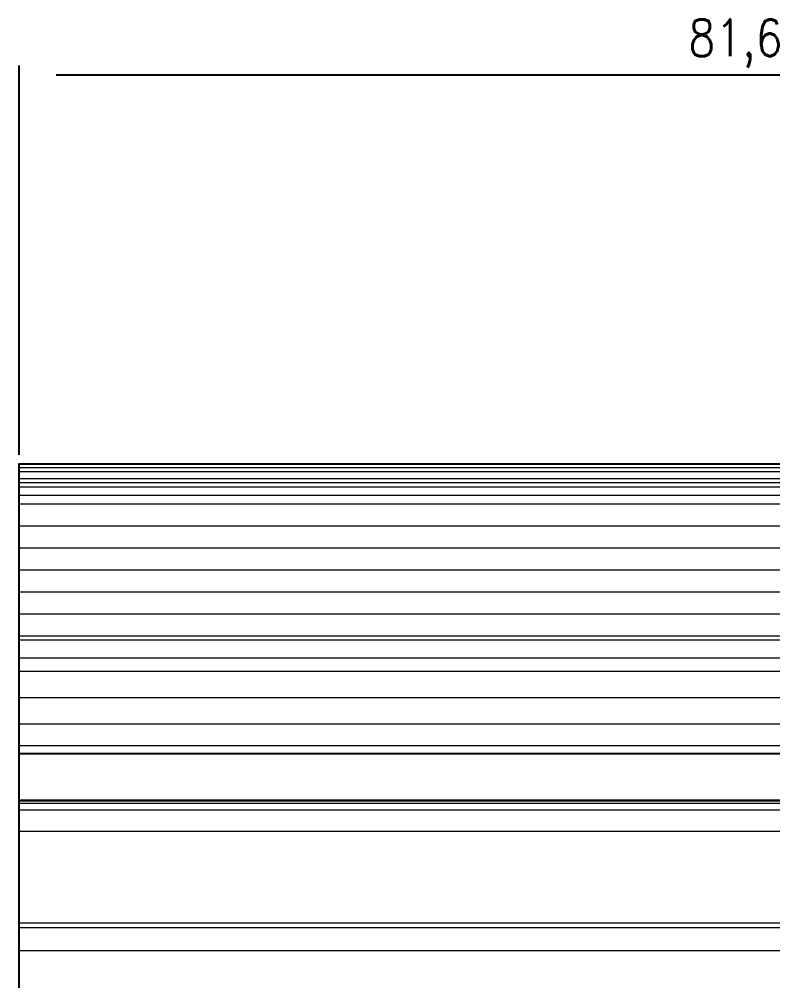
# Model space of a CAD drawing. Header units: millimetres. Extents: x 107797 to 108294, y 9317 to 9593.
# Drawn here: x 108101 to 108141.8, y 9530.2 to 9582.2 of the extents above; entities that cross this region are included whole.
import ezdxf

# ---------------------------------------------------------------- set-up
doc = ezdxf.new("R2010")
doc.units = ezdxf.units.MM
doc.linetypes.add('DASHED', pattern=[0])
doc.layers.add('DIM', color=4, linetype='Continuous')
doc.layers.add('PUNCH', color=2, linetype='Continuous')
doc.styles.get("Standard").update_dxf_attribs({"font": 'txt.shx', "width": 0.85, "bigfont": 'ctxt.shx'})
doc.dimstyles.new('T-2-WX', dxfattribs={"dimtxt": 2, "dimasz": 2, "dimexe": 0.5, "dimexo": 0.5, "dimgap": 0.5, "dimtad": 1, "dimtxsty": 'Standard', "dimblk": 'OPEN30', "dimcen": 0, "dimazin": 3, "dimtfac": 1, "dimtmove": 0, "dimatfit": 3, "dimldrblk": 'OPEN30', "dimlwd": -1, "dimlwe": -1})

# ---------------------------------------------------------------- blocks, each defined once
blk = doc.blocks.new('*D7580')
at = {"layer": 'Defpoints', "color": 0}
for p in [(108182.606, 9579.236), (108101.004, 9558.158), (108182.606, 9556.079)]:
    blk.add_point(p, dxfattribs=at)
at = {"layer": 'DIM', "color": 0}
for p, q in [((108101.004, 9558.658), (108101.004, 9579.736)), ((108182.606, 9556.579), (108182.606, 9579.736)), ((108103.004, 9579.236), (108180.606, 9579.236))]:
    blk.add_line(p, q, dxfattribs=at)
at = {"layer": 'DIM', "color": 0, "insert": (108139.787, 9580.926), "char_height": 2, "attachment_point": 5}
blk.add_mtext('81,6', dxfattribs=at)
blk = doc.blocks.new('_Open30')

msp = doc.modelspace()

# ---------------------------------------------------------------- linework, layer by layer
at = {"layer": 'DIM', "color": 8}
msp.add_lwpolyline([(108101.004, 9482.1), (108101.004, 9558.158), (108182.606, 9558.158), (108182.606, 9482.1)], close=True, dxfattribs=at)
at = {"layer": 'PUNCH', "color": 11, "linetype": 'Continuous', "lineweight": 13}
for p, q in [((108101.004, 9557.957), (108101.004, 9558.158)), ((108101.004, 9558.158), (108182.074, 9558.158)), ((108101.004, 9557.753), (108101.004, 9557.957)), ((108101.004, 9557.371), (108101.004, 9557.753)), ((108101.004, 9557.753), (108182.074, 9557.753)), ((108101.004, 9557.371), (108101.004, 9556.919)), ((108101.004, 9556.919), (108101.004, 9556.477)), ((108101.004, 9556.477), (108101.004, 9555.995)), ((108101.004, 9555.995), (108101.004, 9548.641)), ((108101.004, 9548.641), (108101.004, 9544.092)), ((108101.004, 9548.641), (108182.07, 9548.641)), ((108101.004, 9542.911), (108101.004, 9544.092)), ((108101.004, 9544.092), (108182.044, 9544.092)), ((108101.004, 9542.471), (108101.004, 9542.911)), ((108101.004, 9539.971), (108101.004, 9542.471)), ((108101.004, 9542.471), (108182.04, 9542.471)), ((108101.004, 9500.286), (108101.004, 9539.971))]:
    msp.add_line(p, q, dxfattribs=at)
at = {"layer": 'PUNCH', "color": 155, "linetype": 'Continuous', "lineweight": 13}
for p, q in [((108101.004, 9557.371), (108182.075, 9557.371)), ((108101.004, 9556.919), (108182.074, 9556.919)), ((108101.004, 9556.477), (108182.075, 9556.477)), ((108101.004, 9555.995), (108182.074, 9555.995)), ((108101.004, 9542.911), (108182.043, 9542.911)), ((108101.004, 9539.971), (108182.037, 9539.971))]:
    msp.add_line(p, q, dxfattribs=at)
at = {"layer": 'PUNCH', "color": 155, "linetype": 'DASHED', "lineweight": 13}
for p, q in [((108101.004, 9557.158), (108182.016, 9557.158)), ((108101.004, 9557.158), (108182.016, 9557.158)), ((108101.004, 9556.921), (108182.074, 9556.921)), ((108101.004, 9556.475), (108182.075, 9556.475)), ((108101.004, 9555.997), (108182.074, 9555.997)), ((108101.004, 9546.946), (108182.045, 9546.946)), ((108101.004, 9545.515), (108182.045, 9545.515)), ((108101.004, 9544.091), (108182.044, 9544.091)), ((108101.004, 9542.911), (108182.043, 9542.911)), ((108101.004, 9542.477), (108182.04, 9542.477)), ((108101.004, 9539.971), (108182.037, 9539.971)), ((108101.004, 9539.924), (108181.894, 9539.924)), ((108101.004, 9539.924), (108181.894, 9539.924)), ((108101.004, 9539.921), (108181.9, 9539.921)), ((108101.004, 9539.921), (108181.9, 9539.921)), ((108101.004, 9539.789), (108181.872, 9539.789)), ((108101.004, 9539.425), (108181.919, 9539.425)), ((108101.004, 9539.425), (108181.92, 9539.425)), ((108101.004, 9533.32), (108182.081, 9533.32)), ((108101.004, 9533.32), (108182.081, 9533.32)), ((108101.004, 9533.06), (108182.081, 9533.06)), ((108101.004, 9533.06), (108182.081, 9533.06))]:
    msp.add_line(p, q, dxfattribs=at)
at = {"layer": 'PUNCH', "color": 11, "linetype": 'DASHED', "lineweight": 13}
for p, q in [((108101.004, 9554.807), (108182.079, 9554.807)), ((108101.004, 9553.617), (108182.086, 9553.617)), ((108101.004, 9552.426), (108182.094, 9552.426)), ((108101.004, 9551.235), (108182.102, 9551.235)), ((108101.004, 9550.044), (108182.11, 9550.044)), ((108101.004, 9548.852), (108182.117, 9548.852)), ((108101.004, 9547.66), (108182.073, 9547.66)), ((108182.039, 9542.478), (108101.004, 9542.478)), ((108181.89, 9539.925), (108101.004, 9539.925)), ((108101.004, 9539.919), (108181.902, 9539.919)), ((108101.004, 9538.278), (108182.081, 9538.278)), ((108101.004, 9531.82), (108182.081, 9531.82))]:
    msp.add_line(p, q, dxfattribs=at)
at = {"layer": 'PUNCH', "color": 11, "linetype": 'Continuous', "lineweight": 13}
msp.add_open_spline([(108182.074, 9557.957), (108165.118, 9557.957), (108117.961, 9557.957), (108101.004, 9557.957)], degree=3, dxfattribs=at)
at = {"layer": 'PUNCH', "color": 11, "linetype": 'DASHED', "lineweight": 13}
for points, degree in [([(108182.074, 9557.954), (108165.118, 9557.954), (108117.961, 9557.954), (108101.004, 9557.954)], 3), ([(108181.902, 9539.92), (108101.004, 9539.92)], 1)]:
    msp.add_open_spline(points, degree=degree, dxfattribs=at)

# ---------------------------------------------------------------- dimensions: what is measured, and where the dimension line sits
at = {"layer": 'DIM'}
dim = msp.add_linear_dim(base=(108182.606, 9579.236), p1=(108101.004, 9558.158), p2=(108182.606, 9556.079), dimstyle='T-2-WX', dxfattribs=at)
dim.commit()
dim.dimension.update_dxf_attribs({"geometry": '*D7580', "text_midpoint": (108139.787, 9579.236), "dimtype": 160})

doc.saveas('drawing.dxf')
